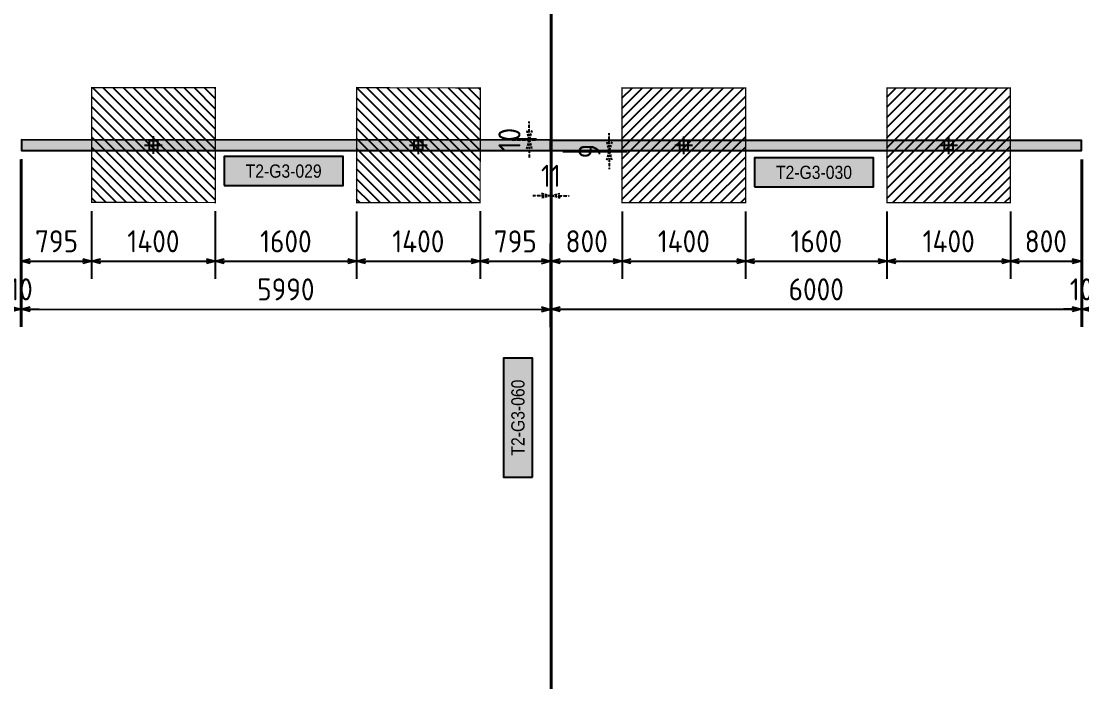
# Model space of a CAD drawing. Header units: centimetres. Extents: x -6122352 to 7132207, y -1694241 to 1947892.
# Drawn here: x 3731701 to 3743713, y 820198 to 827685 of the extents above; entities that cross this region are included whole.
import ezdxf
from ezdxf.enums import TextEntityAlignment as Align

# ---------------------------------------------------------------- set-up
doc = ezdxf.new("R2010")
doc.units = ezdxf.units.CM
doc.header["$MEASUREMENT"] = 0
doc.header["$PDMODE"] = 66
doc.header["$PDSIZE"] = 100
doc.linetypes.add('2. HG-ST XR COL 3A (5V 7V 9V 11V - GF (4M & 5D-E)$0$HIDDEN', pattern=[0.375, 0.25, -0.125])
for name, color, linetype in [('@MI-FOOTINGS', 7, 'Continuous'), ('@MI-TYPE-01', 30, 'Continuous'), ('@MI-TYPE-02', 6, 'Continuous'), ('PANEL-TAGS', 7, 'Continuous')]:
    doc.layers.add(name, color=color, linetype=linetype)
doc.styles.add('PANELTAG_STYLE', font='arial.ttf')
doc.styles.add('Schueco-BEMSTIL', font='isocpeur.ttf', dxfattribs={"width": 0.9})
doc.dimstyles.new('MI- JWC-TXT-2.5 MM', dxfattribs={"dimscale": 1.5, "dimtxt": 2.5, "dimasz": 1, "dimexe": 2, "dimexo": 1, "dimgap": 1, "dimtad": 1, "dimdec": 0, "dimdsep": 46, "dimtxsty": 'Schueco-BEMSTIL', "dimblk": 'OPEN30', "dimcen": 0, "dimdle": 2, "dimclrd": 140, "dimclre": 8, "dimclrt": 40, "dimadec": 0, "dimazin": 2, "dimtfac": 1, "dimtdec": 0, "dimtix": 1, "dimtmove": 2, "dimatfit": 3, "dimldrblk": 'OPEN', "dimfxl": 2, "dimlwd": -1, "dimlwe": -1, "dimarcsym": 0})

# ---------------------------------------------------------------- blocks, each defined once
blk = doc.blocks.new('T2-FOOTING PLAN')
at = {"layer": '@MI-FOOTINGS', "transparency": 33554679}
h = blk.add_hatch(dxfattribs=at)
h.set_pattern_fill('ANSI31', color=8, scale=650)
h.paths.add_polyline_path([(-700, 650), (700, 650), (700, -650), (-700, -650)])
at = {"layer": '@MI-FOOTINGS', "color": 160, "true_color": 0x3340f0, "const_width": 15}
blk.add_lwpolyline([(-700, 650), (700, 650), (700, -650), (-700, -650)], close=True, dxfattribs=at)
at = {"layer": '@MI-FOOTINGS', "color": 30}
blk.add_point((0, 0), dxfattribs=at)
blk = doc.blocks.new('_Open30')
at = {"color": 0, "linetype": 'ByBlock', "lineweight": -2}
for p, q in [((-1, 0.27), (0, 0)), ((0, 0), (-1, -0.27)), ((0, 0), (-1, 0))]:
    blk.add_line(p, q, dxfattribs=at)
blk = doc.blocks.new('*D2596')
at = {"layer": '@MI-TYPE-02', "color": 8, "transparency": 16777216}
for p, q in [((-54158, -153), (-54158, -1505)), ((-53358, -741), (-53358, -1505))]:
    blk.add_line(p, q, dxfattribs=at)
at = {"layer": '@MI-TYPE-02', "color": 140, "transparency": 16777216}
blk.add_line((-54058, -1305), (-53458, -1305), dxfattribs=at)
at = {"layer": 'Defpoints', "color": 0, "transparency": 16777216}
for p in [(-54158, -53), (-53358, -641), (-53358, -1305)]:
    blk.add_point(p, dxfattribs=at)
at = {"layer": '@MI-TYPE-02', "color": 140, "transparency": 16777216, "xscale": 100, "yscale": 100, "zscale": 100, "rotation": 180}
blk.add_blockref('_Open30', (-54158, -1305), dxfattribs=at)
at = {"layer": '@MI-TYPE-02', "color": 140, "transparency": 16777216, "xscale": 100, "yscale": 100, "zscale": 100}
blk.add_blockref('_Open30', (-53358, -1305), dxfattribs=at)
at = {"layer": '@MI-TYPE-02', "color": 40, "transparency": 16777216, "insert": (-53758, -1080), "char_height": 250, "attachment_point": 5, "style": 'Schueco-BEMSTIL'}
blk.add_mtext('800', dxfattribs=at)
blk = doc.blocks.new('_Open')
at = {"color": 0, "linetype": 'ByBlock', "lineweight": -2}
for p, q in [((-1, 0.2), (0, 0)), ((-1, -0.2), (0, 0)), ((0, 0), (-1, 0))]:
    blk.add_line(p, q, dxfattribs=at)
blk = doc.blocks.new('*D2739')
at = {"layer": '@MI-TYPE-02', "color": 8, "transparency": 16777216}
for p, q in [((-53358, -741), (-53358, -1505)), ((-51958, -742), (-51958, -1505))]:
    blk.add_line(p, q, dxfattribs=at)
at = {"layer": '@MI-TYPE-02', "color": 140, "transparency": 16777216}
blk.add_line((-53258, -1305), (-52058, -1305), dxfattribs=at)
at = {"layer": 'Defpoints', "color": 0, "transparency": 16777216}
for p in [(-53358, -641), (-51958, -642), (-51958, -1305)]:
    blk.add_point(p, dxfattribs=at)
at = {"layer": '@MI-TYPE-02', "color": 140, "transparency": 16777216, "xscale": 100, "yscale": 100, "zscale": 100, "rotation": 180}
blk.add_blockref('_Open30', (-53358, -1305), dxfattribs=at)
at = {"layer": '@MI-TYPE-02', "color": 140, "transparency": 16777216, "xscale": 100, "yscale": 100, "zscale": 100}
blk.add_blockref('_Open30', (-51958, -1305), dxfattribs=at)
at = {"layer": '@MI-TYPE-02', "color": 40, "transparency": 16777216, "insert": (-52658, -1080), "char_height": 250, "attachment_point": 5, "style": 'Schueco-BEMSTIL'}
blk.add_mtext('1400', dxfattribs=at)
blk = doc.blocks.new('*D2737')
at = {"layer": '@MI-TYPE-02', "color": 8, "transparency": 16777216}
for p, q in [((-51958, -742), (-51958, -1505)), ((-50358, -742), (-50358, -1505))]:
    blk.add_line(p, q, dxfattribs=at)
at = {"layer": '@MI-TYPE-02', "color": 140, "transparency": 16777216}
blk.add_line((-51858, -1305), (-50458, -1305), dxfattribs=at)
at = {"layer": 'Defpoints', "color": 0, "transparency": 16777216}
for p in [(-51958, -642), (-50358, -642), (-50358, -1305)]:
    blk.add_point(p, dxfattribs=at)
at = {"layer": '@MI-TYPE-02', "color": 140, "transparency": 16777216, "xscale": 100, "yscale": 100, "zscale": 100, "rotation": 180}
blk.add_blockref('_Open30', (-51958, -1305), dxfattribs=at)
at = {"layer": '@MI-TYPE-02', "color": 140, "transparency": 16777216, "xscale": 100, "yscale": 100, "zscale": 100}
blk.add_blockref('_Open30', (-50358, -1305), dxfattribs=at)
at = {"layer": '@MI-TYPE-02', "color": 40, "transparency": 16777216, "insert": (-51158, -1080), "char_height": 250, "attachment_point": 5, "style": 'Schueco-BEMSTIL'}
blk.add_mtext('1600', dxfattribs=at)
blk = doc.blocks.new('*D2738')
at = {"layer": '@MI-TYPE-02', "color": 8, "transparency": 16777216}
for p, q in [((-50358, -742), (-50358, -1505)), ((-48958, -742), (-48958, -1505))]:
    blk.add_line(p, q, dxfattribs=at)
at = {"layer": '@MI-TYPE-02', "color": 140, "transparency": 16777216}
blk.add_line((-50258, -1305), (-49058, -1305), dxfattribs=at)
at = {"layer": 'Defpoints', "color": 0, "transparency": 16777216}
for p in [(-50358, -642), (-48958, -642), (-48958, -1305)]:
    blk.add_point(p, dxfattribs=at)
at = {"layer": '@MI-TYPE-02', "color": 140, "transparency": 16777216, "xscale": 100, "yscale": 100, "zscale": 100, "rotation": 180}
blk.add_blockref('_Open30', (-50358, -1305), dxfattribs=at)
at = {"layer": '@MI-TYPE-02', "color": 140, "transparency": 16777216, "xscale": 100, "yscale": 100, "zscale": 100}
blk.add_blockref('_Open30', (-48958, -1305), dxfattribs=at)
at = {"layer": '@MI-TYPE-02', "color": 40, "transparency": 16777216, "insert": (-49658, -1080), "char_height": 250, "attachment_point": 5, "style": 'Schueco-BEMSTIL'}
blk.add_mtext('1400', dxfattribs=at)
blk = doc.blocks.new('*D2600')
at = {"layer": '@MI-TYPE-02', "color": 8, "transparency": 16777216}
for p, q in [((-48158, -153), (-48158, -1505)), ((-48958, -742), (-48958, -1505))]:
    blk.add_line(p, q, dxfattribs=at)
at = {"layer": '@MI-TYPE-02', "color": 140, "transparency": 16777216}
blk.add_line((-48858, -1305), (-48258, -1305), dxfattribs=at)
at = {"layer": 'Defpoints', "color": 0, "transparency": 16777216}
for p in [(-48158, -53), (-48958, -642), (-48158, -1305)]:
    blk.add_point(p, dxfattribs=at)
at = {"layer": '@MI-TYPE-02', "color": 140, "transparency": 16777216, "xscale": 100, "yscale": 100, "zscale": 100, "rotation": 180}
blk.add_blockref('_Open30', (-48958, -1305), dxfattribs=at)
at = {"layer": '@MI-TYPE-02', "color": 140, "transparency": 16777216, "xscale": 100, "yscale": 100, "zscale": 100}
blk.add_blockref('_Open30', (-48158, -1305), dxfattribs=at)
at = {"layer": '@MI-TYPE-02', "color": 40, "transparency": 16777216, "insert": (-48558, -1080), "char_height": 250, "attachment_point": 5, "style": 'Schueco-BEMSTIL'}
blk.add_mtext('800', dxfattribs=at)
blk = doc.blocks.new('*D2633')
at = {"layer": '@MI-TYPE-02', "color": 8, "transparency": 16777216}
for p, q in [((-54158, -153), (-54158, -2050)), ((-48158, -153), (-48158, -2050))]:
    blk.add_line(p, q, dxfattribs=at)
at = {"layer": '@MI-TYPE-02', "color": 140, "transparency": 16777216}
blk.add_line((-54058, -1850), (-48258, -1850), dxfattribs=at)
at = {"layer": 'Defpoints', "color": 0, "transparency": 16777216}
for p in [(-54158, -53), (-48158, -53), (-48158, -1850)]:
    blk.add_point(p, dxfattribs=at)
at = {"layer": '@MI-TYPE-02', "color": 140, "transparency": 16777216, "xscale": 100, "yscale": 100, "zscale": 100, "rotation": 180}
blk.add_blockref('_Open30', (-54158, -1850), dxfattribs=at)
at = {"layer": '@MI-TYPE-02', "color": 140, "transparency": 16777216, "xscale": 100, "yscale": 100, "zscale": 100}
blk.add_blockref('_Open30', (-48158, -1850), dxfattribs=at)
at = {"layer": '@MI-TYPE-02', "color": 40, "transparency": 16777216, "insert": (-51158, -1625), "char_height": 250, "attachment_point": 5, "style": 'Schueco-BEMSTIL'}
blk.add_mtext('6000', dxfattribs=at)
blk = doc.blocks.new('*D2634')
at = {"layer": '@MI-TYPE-02', "color": 8, "transparency": 16777216}
for p, q in [((-48158, -153), (-48158, -2050)), ((-48148, -154), (-48148, -2050))]:
    blk.add_line(p, q, dxfattribs=at)
at = {"layer": '@MI-TYPE-02', "color": 140, "transparency": 16777216}
for p, q in [((-48258, -1850), (-48358, -1850)), ((-48158, -1850), (-48148, -1850)), ((-48048, -1850), (-47948, -1850))]:
    blk.add_line(p, q, dxfattribs=at)
at = {"layer": 'Defpoints', "color": 0, "transparency": 16777216}
for p in [(-48158, -53), (-48148, -54), (-48148, -1850)]:
    blk.add_point(p, dxfattribs=at)
at = {"layer": '@MI-TYPE-02', "color": 140, "transparency": 16777216, "xscale": 100, "yscale": 100, "zscale": 100}
blk.add_blockref('_Open30', (-48158, -1850), dxfattribs=at)
at = {"layer": '@MI-TYPE-02', "color": 140, "transparency": 16777216, "xscale": 100, "yscale": 100, "zscale": 100, "rotation": 180}
blk.add_blockref('_Open30', (-48148, -1850), dxfattribs=at)
at = {"layer": '@MI-TYPE-02', "color": 40, "transparency": 16777216, "insert": (-48153, -1625), "char_height": 250, "attachment_point": 5, "style": 'Schueco-BEMSTIL'}
blk.add_mtext('10', dxfattribs=at)
blk = doc.blocks.new('*D1650')
at = {"layer": '@MI-TYPE-02', "color": 8, "transparency": 16777216}
for p, q in [((447349, -148220), (447349, -149574)), ((448144, -148809), (448144, -149574))]:
    blk.add_line(p, q, dxfattribs=at)
at = {"layer": '@MI-TYPE-02', "color": 140, "transparency": 16777216}
blk.add_line((447449, -149374), (448044, -149374), dxfattribs=at)
at = {"layer": 'Defpoints', "color": 0, "transparency": 16777216}
for p in [(447349, -148120), (448144, -148709), (448144, -149374)]:
    blk.add_point(p, dxfattribs=at)
at = {"layer": '@MI-TYPE-02', "color": 140, "transparency": 16777216, "xscale": 100, "yscale": 100, "zscale": 100, "rotation": 180}
blk.add_blockref('_Open30', (447349, -149374), dxfattribs=at)
at = {"layer": '@MI-TYPE-02', "color": 140, "transparency": 16777216, "xscale": 100, "yscale": 100, "zscale": 100}
blk.add_blockref('_Open30', (448144, -149374), dxfattribs=at)
at = {"layer": '@MI-TYPE-02', "color": 40, "transparency": 16777216, "insert": (447747, -149149), "char_height": 250, "attachment_point": 5, "style": 'Schueco-BEMSTIL'}
blk.add_mtext('795', dxfattribs=at)
blk = doc.blocks.new('*D1651')
at = {"layer": '@MI-TYPE-02', "color": 8, "transparency": 16777216}
for p, q in [((448144, -148809), (448144, -149574)), ((449544, -148809), (449544, -149574))]:
    blk.add_line(p, q, dxfattribs=at)
at = {"layer": '@MI-TYPE-02', "color": 140, "transparency": 16777216}
blk.add_line((448244, -149374), (449444, -149374), dxfattribs=at)
at = {"layer": 'Defpoints', "color": 0, "transparency": 16777216}
for p in [(448144, -148709), (449544, -148709), (449544, -149374)]:
    blk.add_point(p, dxfattribs=at)
at = {"layer": '@MI-TYPE-02', "color": 140, "transparency": 16777216, "xscale": 100, "yscale": 100, "zscale": 100, "rotation": 180}
blk.add_blockref('_Open30', (448144, -149374), dxfattribs=at)
at = {"layer": '@MI-TYPE-02', "color": 140, "transparency": 16777216, "xscale": 100, "yscale": 100, "zscale": 100}
blk.add_blockref('_Open30', (449544, -149374), dxfattribs=at)
at = {"layer": '@MI-TYPE-02', "color": 40, "transparency": 16777216, "insert": (448844, -149149), "char_height": 250, "attachment_point": 5, "style": 'Schueco-BEMSTIL'}
blk.add_mtext('1400', dxfattribs=at)
blk = doc.blocks.new('*D1652')
at = {"layer": '@MI-TYPE-02', "color": 8, "transparency": 16777216}
for p, q in [((449544, -148809), (449544, -149574)), ((451144, -148809), (451144, -149574))]:
    blk.add_line(p, q, dxfattribs=at)
at = {"layer": '@MI-TYPE-02', "color": 140, "transparency": 16777216}
blk.add_line((449644, -149374), (451044, -149374), dxfattribs=at)
at = {"layer": 'Defpoints', "color": 0, "transparency": 16777216}
for p in [(449544, -148709), (451144, -148709), (451144, -149374)]:
    blk.add_point(p, dxfattribs=at)
at = {"layer": '@MI-TYPE-02', "color": 140, "transparency": 16777216, "xscale": 100, "yscale": 100, "zscale": 100, "rotation": 180}
blk.add_blockref('_Open30', (449544, -149374), dxfattribs=at)
at = {"layer": '@MI-TYPE-02', "color": 140, "transparency": 16777216, "xscale": 100, "yscale": 100, "zscale": 100}
blk.add_blockref('_Open30', (451144, -149374), dxfattribs=at)
at = {"layer": '@MI-TYPE-02', "color": 40, "transparency": 16777216, "insert": (450344, -149149), "char_height": 250, "attachment_point": 5, "style": 'Schueco-BEMSTIL'}
blk.add_mtext('1600', dxfattribs=at)
blk = doc.blocks.new('*D1653')
at = {"layer": '@MI-TYPE-02', "color": 8, "transparency": 16777216}
for p, q in [((451144, -148809), (451144, -149574)), ((452544, -148808), (452544, -149574))]:
    blk.add_line(p, q, dxfattribs=at)
at = {"layer": '@MI-TYPE-02', "color": 140, "transparency": 16777216}
blk.add_line((451244, -149374), (452444, -149374), dxfattribs=at)
at = {"layer": 'Defpoints', "color": 0, "transparency": 16777216}
for p in [(451144, -148709), (452544, -148708), (452544, -149374)]:
    blk.add_point(p, dxfattribs=at)
at = {"layer": '@MI-TYPE-02', "color": 140, "transparency": 16777216, "xscale": 100, "yscale": 100, "zscale": 100, "rotation": 180}
blk.add_blockref('_Open30', (451144, -149374), dxfattribs=at)
at = {"layer": '@MI-TYPE-02', "color": 140, "transparency": 16777216, "xscale": 100, "yscale": 100, "zscale": 100}
blk.add_blockref('_Open30', (452544, -149374), dxfattribs=at)
at = {"layer": '@MI-TYPE-02', "color": 40, "transparency": 16777216, "insert": (451844, -149149), "char_height": 250, "attachment_point": 5, "style": 'Schueco-BEMSTIL'}
blk.add_mtext('1400', dxfattribs=at)
blk = doc.blocks.new('*D1654')
at = {"layer": '@MI-TYPE-02', "color": 8, "transparency": 16777216}
for p, q in [((453340, -148220), (453340, -149574)), ((452544, -148808), (452544, -149574))]:
    blk.add_line(p, q, dxfattribs=at)
at = {"layer": '@MI-TYPE-02', "color": 140, "transparency": 16777216}
blk.add_line((452644, -149374), (453240, -149374), dxfattribs=at)
at = {"layer": 'Defpoints', "color": 0, "transparency": 16777216}
for p in [(453340, -148120), (452544, -148708), (453340, -149374)]:
    blk.add_point(p, dxfattribs=at)
at = {"layer": '@MI-TYPE-02', "color": 140, "transparency": 16777216, "xscale": 100, "yscale": 100, "zscale": 100, "rotation": 180}
blk.add_blockref('_Open30', (452544, -149374), dxfattribs=at)
at = {"layer": '@MI-TYPE-02', "color": 140, "transparency": 16777216, "xscale": 100, "yscale": 100, "zscale": 100}
blk.add_blockref('_Open30', (453340, -149374), dxfattribs=at)
at = {"layer": '@MI-TYPE-02', "color": 40, "transparency": 16777216, "insert": (452942, -149149), "char_height": 250, "attachment_point": 5, "style": 'Schueco-BEMSTIL'}
blk.add_mtext('795', dxfattribs=at)
blk = doc.blocks.new('*D1657')
at = {"layer": '@MI-TYPE-02', "color": 8, "transparency": 16777216}
for p, q in [((447339, -148221), (447339, -150119)), ((447349, -148220), (447349, -150119))]:
    blk.add_line(p, q, dxfattribs=at)
at = {"layer": '@MI-TYPE-02', "color": 140, "transparency": 16777216}
for p, q in [((447239, -149919), (447139, -149919)), ((447339, -149919), (447349, -149919)), ((447449, -149919), (447549, -149919))]:
    blk.add_line(p, q, dxfattribs=at)
at = {"layer": 'Defpoints', "color": 0, "transparency": 16777216}
for p in [(447339, -148121), (447349, -148120), (447349, -149919)]:
    blk.add_point(p, dxfattribs=at)
at = {"layer": '@MI-TYPE-02', "color": 140, "transparency": 16777216, "xscale": 100, "yscale": 100, "zscale": 100}
blk.add_blockref('_Open30', (447339, -149919), dxfattribs=at)
at = {"layer": '@MI-TYPE-02', "color": 140, "transparency": 16777216, "xscale": 100, "yscale": 100, "zscale": 100, "rotation": 180}
blk.add_blockref('_Open30', (447349, -149919), dxfattribs=at)
at = {"layer": '@MI-TYPE-02', "color": 40, "transparency": 16777216, "insert": (447344, -149694), "char_height": 250, "attachment_point": 5, "style": 'Schueco-BEMSTIL'}
blk.add_mtext('10', dxfattribs=at)
blk = doc.blocks.new('*D1658')
at = {"layer": '@MI-TYPE-02', "color": 8, "transparency": 16777216}
for p, q in [((447349, -148220), (447349, -150119)), ((453339, -148220), (453339, -150119))]:
    blk.add_line(p, q, dxfattribs=at)
at = {"layer": '@MI-TYPE-02', "color": 140, "transparency": 16777216}
blk.add_line((447449, -149919), (453239, -149919), dxfattribs=at)
at = {"layer": 'Defpoints', "color": 0, "transparency": 16777216}
for p in [(447349, -148120), (453339, -148120), (453339, -149919)]:
    blk.add_point(p, dxfattribs=at)
at = {"layer": '@MI-TYPE-02', "color": 140, "transparency": 16777216, "xscale": 100, "yscale": 100, "zscale": 100, "rotation": 180}
blk.add_blockref('_Open30', (447349, -149919), dxfattribs=at)
at = {"layer": '@MI-TYPE-02', "color": 140, "transparency": 16777216, "xscale": 100, "yscale": 100, "zscale": 100}
blk.add_blockref('_Open30', (453339, -149919), dxfattribs=at)
at = {"layer": '@MI-TYPE-02', "color": 40, "transparency": 16777216, "insert": (450344, -149694), "char_height": 250, "attachment_point": 5, "style": 'Schueco-BEMSTIL'}
blk.add_mtext('5990', dxfattribs=at)
blk = doc.blocks.new('*D2411')
at = {"layer": 'Defpoints', "color": 0, "linetype": '2. HG-ST XR COL 3A (5V 7V 9V 11V - GF (4M & 5D-E)$0$HIDDEN', "transparency": 16777216}
for p in [(201269, -108484), (201280, -108484), (201280, -109054)]:
    blk.add_point(p, dxfattribs=at)
at = {"layer": 'PANEL-TAGS', "color": 8, "transparency": 16777216}
blk.add_line((201269, -108584), (201269, -109254), dxfattribs=at)
at = {"layer": 'PANEL-TAGS', "color": 8, "linetype": '2. HG-ST XR COL 3A (5V 7V 9V 11V - GF (4M & 5D-E)$0$HIDDEN', "transparency": 16777216}
blk.add_line((201280, -108584), (201280, -109254), dxfattribs=at)
at = {"layer": 'PANEL-TAGS', "color": 140, "linetype": '2. HG-ST XR COL 3A (5V 7V 9V 11V - GF (4M & 5D-E)$0$HIDDEN', "transparency": 16777216}
for p, q in [((201169, -109054), (201069, -109054)), ((201269, -109054), (201280, -109054)), ((201380, -109054), (201480, -109054))]:
    blk.add_line(p, q, dxfattribs=at)
at = {"layer": 'PANEL-TAGS', "color": 140, "linetype": '2. HG-ST XR COL 3A (5V 7V 9V 11V - GF (4M & 5D-E)$0$HIDDEN', "transparency": 16777216, "xscale": 100, "yscale": 100, "zscale": 100}
blk.add_blockref('_Open30', (201269, -109054), dxfattribs=at)
at = {"layer": 'PANEL-TAGS', "color": 140, "linetype": '2. HG-ST XR COL 3A (5V 7V 9V 11V - GF (4M & 5D-E)$0$HIDDEN', "transparency": 16777216, "xscale": 100, "yscale": 100, "zscale": 100, "rotation": 180}
blk.add_blockref('_Open30', (201280, -109054), dxfattribs=at)
at = {"layer": 'PANEL-TAGS', "color": 40, "linetype": '2. HG-ST XR COL 3A (5V 7V 9V 11V - GF (4M & 5D-E)$0$HIDDEN', "transparency": 16777216, "insert": (201274, -108829), "char_height": 250, "attachment_point": 5, "style": 'Schueco-BEMSTIL'}
blk.add_mtext('11', dxfattribs=at)
blk = doc.blocks.new('*D2412')
at = {"layer": 'Defpoints', "color": 0, "linetype": '2. HG-ST XR COL 3A (5V 7V 9V 11V - GF (4M & 5D-E)$0$HIDDEN', "transparency": 16777216}
for p in [(201030, -108424), (201212, -108414), (201212, -108424)]:
    blk.add_point(p, dxfattribs=at)
at = {"layer": 'PANEL-TAGS', "color": 140, "linetype": '2. HG-ST XR COL 3A (5V 7V 9V 11V - GF (4M & 5D-E)$0$HIDDEN', "transparency": 16777216}
for p, q in [((201030, -108314), (201030, -108214)), ((201030, -108414), (201030, -108424)), ((201030, -108524), (201030, -108624))]:
    blk.add_line(p, q, dxfattribs=at)
at = {"layer": 'PANEL-TAGS', "color": 8, "transparency": 16777216}
blk.add_line((201112, -108414), (200830, -108414), dxfattribs=at)
at = {"layer": 'PANEL-TAGS', "color": 8, "linetype": '2. HG-ST XR COL 3A (5V 7V 9V 11V - GF (4M & 5D-E)$0$HIDDEN', "transparency": 16777216}
blk.add_line((201112, -108424), (200830, -108424), dxfattribs=at)
at = {"layer": 'PANEL-TAGS', "color": 140, "linetype": '2. HG-ST XR COL 3A (5V 7V 9V 11V - GF (4M & 5D-E)$0$HIDDEN', "transparency": 16777216, "xscale": 100, "yscale": 100, "zscale": 100}
for p, rotation in [((201030, -108414), 270), ((201030, -108424), 90)]:
    blk.add_blockref('_Open30', p, dxfattribs=dict(at, rotation=rotation))
at = {"layer": 'PANEL-TAGS', "color": 40, "linetype": '2. HG-ST XR COL 3A (5V 7V 9V 11V - GF (4M & 5D-E)$0$HIDDEN', "transparency": 16777216, "insert": (200805, -108419), "char_height": 250, "attachment_point": 5, "rotation": 90, "style": 'Schueco-BEMSTIL'}
blk.add_mtext('10', dxfattribs=at)
blk = doc.blocks.new('*D2413')
at = {"layer": 'Defpoints', "color": 0, "linetype": '2. HG-ST XR COL 3A (5V 7V 9V 11V - GF (4M & 5D-E)$0$HIDDEN', "transparency": 16777216}
for p in [(201311, -108544), (201311, -108553), (201936, -108544)]:
    blk.add_point(p, dxfattribs=at)
at = {"layer": 'PANEL-TAGS', "color": 140, "linetype": '2. HG-ST XR COL 3A (5V 7V 9V 11V - GF (4M & 5D-E)$0$HIDDEN', "transparency": 16777216}
for p, q in [((201936, -108444), (201936, -108344)), ((201936, -108553), (201936, -108544)), ((201936, -108653), (201936, -108753))]:
    blk.add_line(p, q, dxfattribs=at)
at = {"layer": 'PANEL-TAGS', "color": 8, "linetype": '2. HG-ST XR COL 3A (5V 7V 9V 11V - GF (4M & 5D-E)$0$HIDDEN', "transparency": 16777216}
blk.add_line((201411, -108544), (202136, -108544), dxfattribs=at)
at = {"layer": 'PANEL-TAGS', "color": 8, "transparency": 16777216}
blk.add_line((201411, -108553), (202136, -108553), dxfattribs=at)
at = {"layer": 'PANEL-TAGS', "color": 140, "linetype": '2. HG-ST XR COL 3A (5V 7V 9V 11V - GF (4M & 5D-E)$0$HIDDEN', "transparency": 16777216, "xscale": 100, "yscale": 100, "zscale": 100}
for p, rotation in [((201936, -108544), 270), ((201936, -108553), 90)]:
    blk.add_blockref('_Open30', p, dxfattribs=dict(at, rotation=rotation))
at = {"layer": 'PANEL-TAGS', "color": 40, "linetype": '2. HG-ST XR COL 3A (5V 7V 9V 11V - GF (4M & 5D-E)$0$HIDDEN', "transparency": 16777216, "insert": (201711, -108549), "char_height": 250, "attachment_point": 5, "rotation": 90, "style": 'Schueco-BEMSTIL'}
blk.add_mtext('9', dxfattribs=at)
blk = doc.blocks.new('PANELTAG')
at = {"layer": 'PANEL-TAGS', "color": 1}
blk.add_lwpolyline([(-13.5, -3.3), (13.5, -3.3), (13.5, 3.3), (-13.5, 3.3)], close=True, dxfattribs=at)
at = {"layer": 'PANEL-TAGS', "color": 40, "true_color": 0xffd700}
blk.add_solid([(-13.5, -3.3), (13.5, -3.3), (-13.5, 3.3), (13.5, 3.3)], dxfattribs=at)
at = {"layer": 'PANEL-TAGS', "color": 5, "style": 'PANELTAG_STYLE', "width": 0.85}
blk.add_attdef('TAGNO', text='', height=3, dxfattribs=at).set_placement((0, 0), align=Align.MIDDLE)
blk = doc.blocks.new('*U2659')
at = {"layer": '@MI-TYPE-02'}
h = blk.add_hatch(color=256, dxfattribs=at)
h.dxf.hatch_style = 1
h.paths.add_polyline_path([(-54158.4, 67), (-48158.4, 67), (-48158, -53), (-54157.9, -53)])
blk.add_lwpolyline([(-54158.4, 67), (-48158.4, 67), (-48158, -53), (-54157.9, -53)], close=True, dxfattribs=at)
at = {"layer": '@MI-FOOTINGS', "rotation": 359.9898439714545}
for p in [(-52658.2, 8.5), (-49658.2, 8)]:
    blk.add_blockref('T2-FOOTING PLAN', p, dxfattribs=at)
at = {"layer": '@MI-TYPE-02', "color": 0}
for base, p1, p2, picture, middle in [((-53358.3, -1305), (-54157.9, -53), (-53358.3, -641.3), '*D2596', (-53758.1, -1080)), ((-48158, -1849.8), (-54157.9, -53), (-48158, -53), '*D2633', (-51158, -1624.8)), ((-48158, -1305), (-48958.3, -642.1), (-48158, -53), '*D2600', (-48558.1, -1080)), ((-48147.9, -1849.8), (-48158, -53), (-48147.9, -54.1), '*D2634', (-48153, -1624.8)), ((-51958.3, -1305), (-53358.3, -641.3), (-51958.3, -641.6), '*D2739', (-52658.3, -1080)), ((-50358.3, -1305), (-51958.3, -641.6), (-50358.3, -641.9), '*D2737', (-51158.3, -1080)), ((-48958.3, -1305), (-50358.3, -641.9), (-48958.3, -642.1), '*D2738', (-49658.3, -1080))]:
    dim = blk.add_linear_dim(base=base, p1=p1, p2=p2, dimstyle='MI- JWC-TXT-2.5 MM', dxfattribs=at)
    dim.commit()
    dim.dimension.update_dxf_attribs({"geometry": picture, "text_midpoint": middle})
blk = doc.blocks.new('G10-REAR PARTITION LEFT EXTD')
at = {"layer": '@MI-TYPE-02'}
h = blk.add_hatch(color=256, dxfattribs=at)
h.dxf.hatch_style = 1
h.paths.add_polyline_path([(66168.8, 69.1), (60178, 69.2), (60177.6, -50.8), (66168.4, -50.9)])
blk.add_lwpolyline([(66168.8, 69.1), (60178, 69.2), (60177.6, -50.8), (66168.4, -50.9)], close=True, dxfattribs=at)
at = {"layer": '@MI-FOOTINGS', "xscale": -1, "rotation": 0.01015602854542941}
for p in [(61673, 10.1), (64673, 10.7)]:
    blk.add_blockref('T2-FOOTING PLAN', p, dxfattribs=at)
at = {"layer": '@MI-TYPE-02', "color": 0}
for base, p1, p2, picture, middle, set_off in [((60177.6, -1849.8), (60167.5, -52), (60177.6, -50.8), '*D1657', (60172.6, -1624.8), (-387171.2, 148069.2)), ((60973.1141, -1304.9572), (60177.6192, -50.8263), (60973.1141, -639.9958), '*D1650', (60575.3666, -1079.9572), (-387171.1594, 148069.2467)), ((66168.1135, -1849.8062), (60177.6192, -50.8263), (66168.1135, -50.8929), '*D1658', (63172.8663, -1624.8062), (-387171.1594, 148069.2467)), ((66168.4, -1305), (65373.1, -639.2), (66168.4, -50.9), '*D1654', (65770.7, -1080), (-387171.2, 148069.2)), ((62373.1, -1305), (60973.1, -640), (62373.1, -639.7), '*D1651', (61673.1, -1080), (-387171.2, 148069.2)), ((63973.1, -1305), (62373.1, -639.7), (63973.1, -639.5), '*D1652', (63173.1, -1080), (-387171.2, 148069.2)), ((65373.1, -1305), (63973.1, -639.5), (65373.1, -639.2), '*D1653', (64673.1, -1080), (-387171.2, 148069.2))]:
    dim = blk.add_linear_dim(base=base, p1=p1, p2=p2, angle=180, dimstyle='MI- JWC-TXT-2.5 MM', dxfattribs=at)
    dim.commit()
    dim.dimension.update_dxf_attribs({"geometry": picture, "text_midpoint": middle, "insert": set_off})
blk = doc.blocks.new('A$C0fb98823')
at = {"layer": '@MI-TYPE-02', "color": 0, "rotation": 359.9811633183237}
blk.add_blockref('G10-REAR PARTITION LEFT EXTD', (111610.1, -19.1), dxfattribs=at)
at = {"layer": '@MI-TYPE-02', "color": 0}
blk.add_blockref('*U2659', (231947.4, -39), dxfattribs=at)
at = {"layer": 'PANEL-TAGS'}
ref = blk.add_blockref('PANELTAG', (174757.3, -323.3), dxfattribs=dict(at, xscale=50, yscale=50, zscale=50))
ref.add_attrib('TAGNO', 'T2-G3-029', dxfattribs={"color": 5, "height": 150, "style": 'PANELTAG_STYLE', "width": 0.85}).set_placement((174757.3, -323.3), align=Align.MIDDLE_CENTER)
ref = blk.add_blockref('PANELTAG', (180763.6, -337.6), dxfattribs=dict(at, xscale=50, yscale=50, zscale=50))
ref.add_attrib('TAGNO', 'T2-G3-030', dxfattribs={"color": 5, "height": 150, "style": 'PANELTAG_STYLE', "width": 0.85}).set_placement((180763.6, -337.6), align=Align.MIDDLE_CENTER)
ref = blk.add_blockref('PANELTAG', (177410.6, -3117.5), dxfattribs=dict(at, xscale=50.00000000000001, yscale=50.00000000000001, zscale=50.00000000000001, rotation=90.00000000000001))
ref.add_attrib('TAGNO', 'T2-G3-060', dxfattribs={"color": 5, "height": 150, "rotation": 90, "style": 'PANELTAG_STYLE', "width": 0.85}).set_placement((177410.6, -3117.5), align=Align.MIDDLE_CENTER)
at = {"layer": 'PANEL-TAGS', "color": 94, "linetype": '2. HG-ST XR COL 3A (5V 7V 9V 11V - GF (4M & 5D-E)$0$HIDDEN'}
for base, p1, p2, picture, middle in [((177539.8, 28.3), (177721.7, 38.3), (177721.7, 28.3), '*D2412', (177314.8, 33.3)), ((178446, -92), (177821.2, -101.3), (177821.2, -92), '*D2413', (178221, -96.7))]:
    dim = blk.add_linear_dim(base=base, p1=p1, p2=p2, angle=90, dimstyle='MI- JWC-TXT-2.5 MM', dxfattribs=at)
    dim.commit()
    dim.dimension.update_dxf_attribs({"geometry": picture, "text_midpoint": middle, "insert": (-23490.3, 108452.1)})
dim = blk.add_linear_dim(base=(177789.3, -601.7), p1=(177778.7, -31.7), p2=(177789.3, -31.7), dimstyle='MI- JWC-TXT-2.5 MM', dxfattribs=at)
dim.commit()
dim.dimension.update_dxf_attribs({"geometry": '*D2411', "text_midpoint": (177784, -376.7), "insert": (-23490.3, 108452.1)})

msp = doc.modelspace()

# ---------------------------------------------------------------- linework, layer by layer
at = {"layer": 'Defpoints', "color": 8}
for p, q in [((3737694.8432, 842660.059), (3737694.8432, 788302.35164)), ((3737705.87172, 842660.059), (3737705.87172, 788302.35164))]:
    msp.add_line(p, q, dxfattribs=at)

# ---------------------------------------------------------------- block references
at = {"layer": '@MI-TYPE-01'}
msp.add_blockref('A$C0fb98823', (3559916.37816, 826309.49803), dxfattribs=at)

doc.saveas('drawing.dxf')
